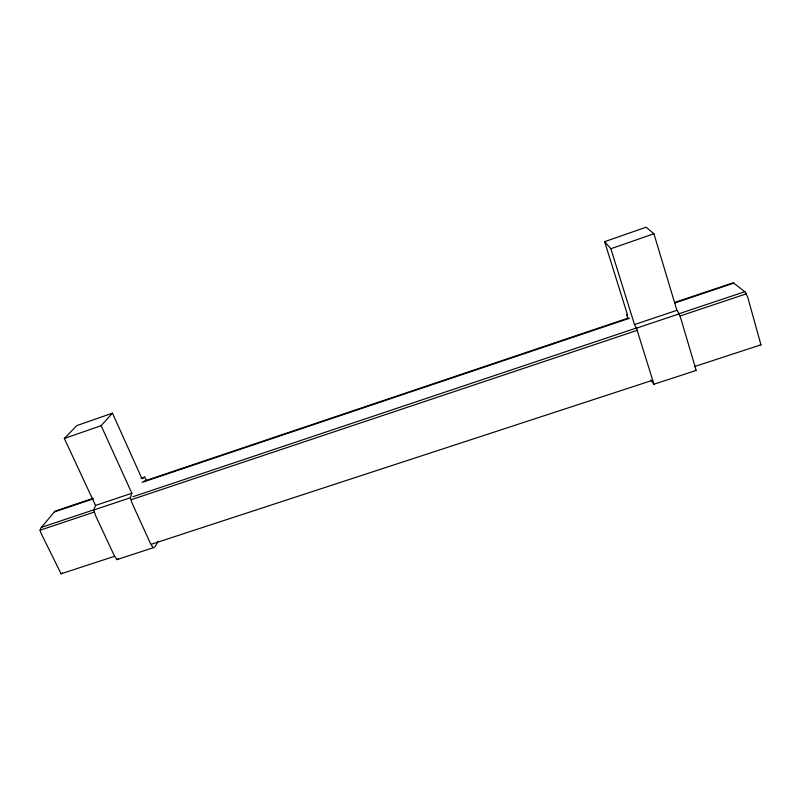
<?xml version="1.0" encoding="UTF-8"?>
<svg xmlns="http://www.w3.org/2000/svg" width="801" height="801" viewBox="0 0 801 801"><rect width="100%" height="100%" fill="white"/><g stroke="black" fill="none" stroke-linecap="round" stroke-linejoin="round"><path stroke-width="1.2" d="M158.147 541.366L155.124 546.642L153.091 547.784L150.358 543.258L132.305 503.659L130.303 497.771L131.855 493.246L101.136 425.681L112.46 413.166L141.967 478.708L144.581 477.126L146.693 480.76M153.091 547.784L116.856 559.619L114.042 555.143L95.719 515.874L93.727 510.017L95.519 505.441L131.855 493.246M114.553 556.294L61.086 573.786L41.161 533.486L40.05 530.222L40.801 528.129L54.949 511.208L93.046 498.332M95.519 505.441L64.34 438.457L76.826 425.581L112.46 413.166M116.856 559.619L118.338 558.818M61.086 573.786L62.488 573.075M627.824 318.748L626.612 314.503L627.533 314.943L604.625 241.672L646.097 227.214L653.926 233.772L676.905 310.317L679.218 313.862L681.361 320.24L696.179 370.442L653.946 384.24L650.672 379.984M64.34 438.457L101.136 425.681M604.625 241.672L610.863 248.721L653.926 233.772M141.086 478.307L144.581 477.126M143.98 481.181L628.415 318.017M674.612 302.458L733.285 282.743L745.341 292.125L747.764 297.371L760.95 344.83L694.407 366.598M54.358 511.919L93.487 498.743M142.107 482.372L629.446 318.267M674.502 303.098L733.786 283.133M610.863 248.721L634.492 324.555L676.905 310.317M41.442 527.368L93.627 509.877M132.766 496.77L636.865 327.869M678.377 313.952L744.8 291.704M93.727 510.017L130.303 497.771M634.492 324.555L636.485 328.18L679.218 313.862M40.05 530.222L94.578 511.969M131.324 499.674L637.496 330.262M680.169 315.974L746.552 293.757M151.389 544.239L652.825 380.195M760.199 344.79L760.95 344.83M695.238 370.242L696.179 370.442M636.485 328.18L653.946 384.24"/></g></svg>
